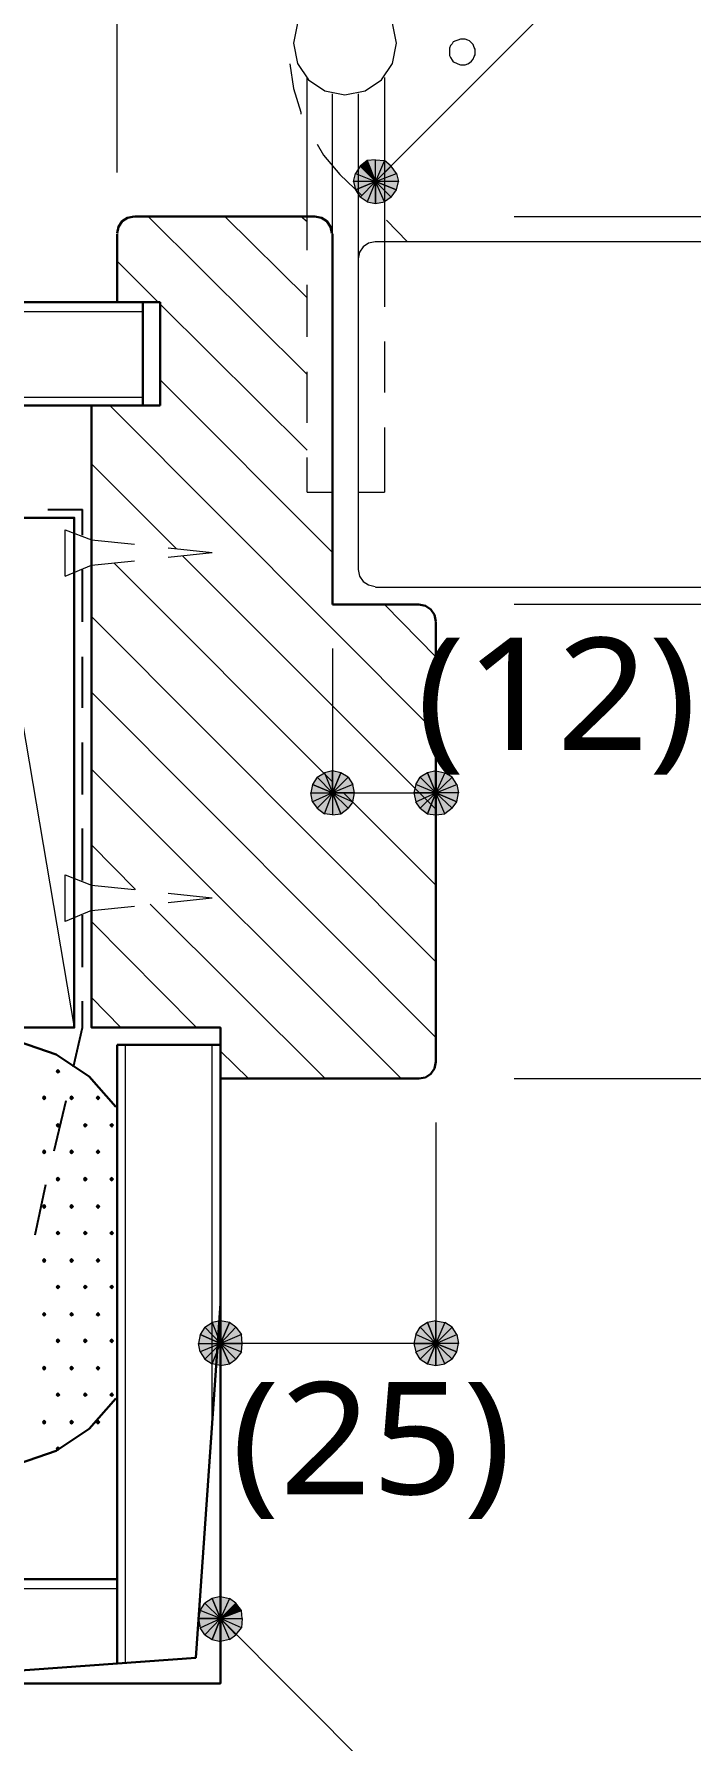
# Model space of a CAD drawing. Header units: millimetres. Extents: x 0 to 420, y 0 to 297.
# Drawn here: x 67.44 to 82.67, y 198.84 to 238.39 of the extents above; entities that cross this region are included whole.
import ezdxf
from ezdxf.enums import TextEntityAlignment as Align

# ---------------------------------------------------------------- set-up
doc = ezdxf.new("R2010")
doc.units = ezdxf.units.MM
doc.styles.add('kst32b', font='NotoSansJP-Variable.ttf')

msp = doc.modelspace()

# ---------------------------------------------------------------- hatches: boundary and pattern name
h = msp.add_hatch(color=7)
h.paths.add_polyline_path([(74.994, 235.331), (74.888, 235.162), (75.353, 234.971), (74.994, 235.331)])
h.paths.add_polyline_path([(74.888, 235.162), (75.353, 234.971), (74.845, 234.971), (74.888, 235.162)])
h.paths.add_polyline_path([(75.353, 234.971), (74.845, 234.971), (74.888, 234.781), (75.353, 234.971)])
for points in [[(75.163, 235.458), (74.994, 235.331), (75.353, 234.971), (75.163, 235.458)], [(74.549, 221.276), (74.359, 221.319), (74.359, 220.811), (74.549, 221.276)], [(76.56, 220.324), (76.75, 220.303), (76.75, 220.811), (76.56, 220.324)], [(67.987, 214.397), (67.966, 214.376), (67.945, 214.355), (67.966, 214.334), (67.987, 214.312), (68.009, 214.334), (68.03, 214.355), (68.009, 214.376), (67.987, 214.397)], [(67.67, 213.783), (67.649, 213.762), (67.628, 213.741), (67.649, 213.72), (67.67, 213.699), (67.691, 213.72), (67.712, 213.741), (67.691, 213.762), (67.67, 213.783)], [(68.305, 213.783), (68.284, 213.762), (68.262, 213.741), (68.284, 213.72), (68.305, 213.699), (68.326, 213.72), (68.347, 213.741), (68.326, 213.762), (68.305, 213.783)], [(68.919, 213.783), (68.898, 213.762), (68.876, 213.741), (68.898, 213.72), (68.919, 213.699), (68.94, 213.72), (68.961, 213.741), (68.94, 213.762), (68.919, 213.783)], [(67.987, 213.148), (67.966, 213.127), (67.945, 213.106), (67.966, 213.085), (67.987, 213.064), (68.009, 213.085), (68.03, 213.106), (68.009, 213.127), (67.987, 213.148)], [(68.622, 213.148), (68.601, 213.127), (68.58, 213.106), (68.601, 213.085), (68.622, 213.064), (68.644, 213.085), (68.665, 213.106), (68.644, 213.127), (68.622, 213.148)], [(69.236, 213.148), (69.215, 213.127), (69.194, 213.106), (69.215, 213.085), (69.236, 213.064), (69.257, 213.085), (69.279, 213.106), (69.257, 213.127), (69.236, 213.148)], [(67.67, 212.534), (67.649, 212.513), (67.628, 212.492), (67.649, 212.471), (67.67, 212.45), (67.691, 212.471), (67.712, 212.492), (67.691, 212.513), (67.67, 212.534)], [(68.305, 212.534), (68.284, 212.513), (68.262, 212.492), (68.284, 212.471), (68.305, 212.45), (68.326, 212.471), (68.347, 212.492), (68.326, 212.513), (68.305, 212.534)], [(68.919, 212.534), (68.898, 212.513), (68.876, 212.492), (68.898, 212.471), (68.919, 212.45), (68.94, 212.471), (68.961, 212.492), (68.94, 212.513), (68.919, 212.534)], [(67.987, 211.899), (67.966, 211.878), (67.945, 211.857), (67.966, 211.836), (67.987, 211.815), (68.009, 211.836), (68.03, 211.857), (68.009, 211.878), (67.987, 211.899)], [(68.622, 211.899), (68.601, 211.878), (68.58, 211.857), (68.601, 211.836), (68.622, 211.815), (68.644, 211.836), (68.665, 211.857), (68.644, 211.878), (68.622, 211.899)], [(69.236, 211.899), (69.215, 211.878), (69.194, 211.857), (69.215, 211.836), (69.236, 211.815), (69.257, 211.836), (69.279, 211.857), (69.257, 211.878), (69.236, 211.899)], [(67.67, 211.264), (67.649, 211.243), (67.628, 211.222), (67.649, 211.201), (67.67, 211.18), (67.691, 211.201), (67.712, 211.222), (67.691, 211.243), (67.67, 211.264)], [(68.305, 211.264), (68.284, 211.243), (68.262, 211.222), (68.284, 211.201), (68.305, 211.18), (68.326, 211.201), (68.347, 211.222), (68.326, 211.243), (68.305, 211.264)], [(68.919, 211.264), (68.898, 211.243), (68.876, 211.222), (68.898, 211.201), (68.919, 211.18), (68.94, 211.201), (68.961, 211.222), (68.94, 211.243), (68.919, 211.264)], [(67.987, 210.651), (67.966, 210.629), (67.945, 210.608), (67.966, 210.587), (67.987, 210.566), (68.009, 210.587), (68.03, 210.608), (68.009, 210.629), (67.987, 210.651)], [(68.622, 210.651), (68.601, 210.629), (68.58, 210.608), (68.601, 210.587), (68.622, 210.566), (68.644, 210.587), (68.665, 210.608), (68.644, 210.629), (68.622, 210.651)], [(69.236, 210.651), (69.215, 210.629), (69.194, 210.608), (69.215, 210.587), (69.236, 210.566), (69.257, 210.587), (69.279, 210.608), (69.257, 210.629), (69.236, 210.651)], [(67.67, 210.016), (67.649, 209.995), (67.628, 209.973), (67.649, 209.952), (67.67, 209.931), (67.691, 209.952), (67.712, 209.973), (67.691, 209.995), (67.67, 210.016)], [(68.305, 210.016), (68.284, 209.995), (68.262, 209.973), (68.284, 209.952), (68.305, 209.931), (68.326, 209.952), (68.347, 209.973), (68.326, 209.995), (68.305, 210.016)], [(68.919, 210.016), (68.898, 209.995), (68.876, 209.973), (68.898, 209.952), (68.919, 209.931), (68.94, 209.952), (68.961, 209.973), (68.94, 209.995), (68.919, 210.016)], [(67.987, 209.402), (67.966, 209.381), (67.945, 209.359), (67.966, 209.338), (67.987, 209.317), (68.009, 209.338), (68.03, 209.359), (68.009, 209.381), (67.987, 209.402)], [(68.622, 209.402), (68.601, 209.381), (68.58, 209.359), (68.601, 209.338), (68.622, 209.317), (68.644, 209.338), (68.665, 209.359), (68.644, 209.381), (68.622, 209.402)], [(69.236, 209.402), (69.215, 209.381), (69.194, 209.359), (69.215, 209.338), (69.236, 209.317), (69.257, 209.338), (69.279, 209.359), (69.257, 209.381), (69.236, 209.402)], [(67.67, 208.767), (67.649, 208.746), (67.628, 208.724), (67.649, 208.703), (67.67, 208.682), (67.691, 208.703), (67.712, 208.724), (67.691, 208.746), (67.67, 208.767)], [(68.305, 208.767), (68.284, 208.746), (68.262, 208.724), (68.284, 208.703), (68.305, 208.682), (68.326, 208.703), (68.347, 208.724), (68.326, 208.746), (68.305, 208.767)], [(68.919, 208.767), (68.898, 208.746), (68.876, 208.724), (68.898, 208.703), (68.919, 208.682), (68.94, 208.703), (68.961, 208.724), (68.94, 208.746), (68.919, 208.767)], [(71.967, 208.534), (71.755, 208.576), (71.755, 208.047), (71.967, 208.534)], [(67.987, 208.153), (67.966, 208.132), (67.945, 208.111), (67.966, 208.089), (67.987, 208.068), (68.009, 208.089), (68.03, 208.111), (68.009, 208.132), (67.987, 208.153)], [(68.622, 208.153), (68.601, 208.132), (68.58, 208.111), (68.601, 208.089), (68.622, 208.068), (68.644, 208.089), (68.665, 208.111), (68.644, 208.132), (68.622, 208.153)], [(69.236, 208.153), (69.215, 208.132), (69.194, 208.111), (69.215, 208.089), (69.236, 208.068), (69.257, 208.089), (69.279, 208.111), (69.257, 208.132), (69.236, 208.153)], [(76.56, 207.581), (76.75, 207.539), (76.75, 208.047), (76.56, 207.581)], [(67.67, 207.518), (67.649, 207.497), (67.628, 207.476), (67.649, 207.454), (67.67, 207.433), (67.691, 207.454), (67.712, 207.476), (67.691, 207.497), (67.67, 207.518)], [(68.305, 207.518), (68.284, 207.497), (68.262, 207.476), (68.284, 207.454), (68.305, 207.433), (68.326, 207.454), (68.347, 207.476), (68.326, 207.497), (68.305, 207.518)], [(68.919, 207.518), (68.898, 207.497), (68.876, 207.476), (68.898, 207.454), (68.919, 207.433), (68.94, 207.454), (68.961, 207.476), (68.94, 207.497), (68.919, 207.518)], [(67.987, 206.904), (67.966, 206.883), (67.945, 206.862), (67.966, 206.841), (67.987, 206.82), (68.009, 206.841), (68.03, 206.862), (68.009, 206.883), (67.987, 206.904)], [(68.622, 206.904), (68.601, 206.883), (68.58, 206.862), (68.601, 206.841), (68.622, 206.82), (68.644, 206.841), (68.665, 206.862), (68.644, 206.883), (68.622, 206.904)], [(69.236, 206.904), (69.215, 206.883), (69.194, 206.862), (69.215, 206.841), (69.236, 206.82), (69.257, 206.841), (69.279, 206.862), (69.257, 206.883), (69.236, 206.904)], [(67.67, 206.269), (67.649, 206.248), (67.628, 206.227), (67.649, 206.206), (67.67, 206.184), (67.691, 206.206), (67.712, 206.227), (67.691, 206.248), (67.67, 206.269)], [(68.305, 206.269), (68.284, 206.248), (68.262, 206.227), (68.284, 206.206), (68.305, 206.184), (68.326, 206.206), (68.347, 206.227), (68.326, 206.248), (68.305, 206.269)], [(68.919, 206.269), (68.898, 206.248), (68.876, 206.227), (68.898, 206.206), (68.919, 206.184), (68.94, 206.206), (68.961, 206.227), (68.94, 206.248), (68.919, 206.269)], [(67.987, 205.655), (67.966, 205.634), (67.945, 205.613), (67.966, 205.592), (67.987, 205.571), (68.009, 205.592), (68.03, 205.613), (68.009, 205.634), (67.987, 205.655)], [(72.242, 201.866), (72.115, 202.036), (71.755, 201.676), (72.242, 201.866)]]:
    msp.add_hatch(color=7).paths.add_polyline_path(points)
h = msp.add_hatch(color=7)
h.paths.add_polyline_path([(75.713, 235.331), (75.565, 235.458), (75.353, 234.971), (75.713, 235.331)])
h.paths.add_polyline_path([(75.565, 235.458), (75.353, 234.971), (75.353, 235.479), (75.565, 235.458)])
h.paths.add_polyline_path([(75.353, 234.971), (75.353, 235.479), (75.163, 235.458), (75.353, 234.971)])
h = msp.add_hatch(color=7)
h.paths.add_polyline_path([(75.84, 234.781), (75.883, 234.971), (75.353, 234.971), (75.84, 234.781)])
h.paths.add_polyline_path([(75.883, 234.971), (75.353, 234.971), (75.84, 235.162), (75.883, 234.971)])
h.paths.add_polyline_path([(75.353, 234.971), (75.84, 235.162), (75.713, 235.331), (75.353, 234.971)])
h = msp.add_hatch(color=7)
h.paths.add_polyline_path([(74.888, 234.781), (74.994, 234.611), (75.353, 234.971), (74.888, 234.781)])
h.paths.add_polyline_path([(74.994, 234.611), (75.353, 234.971), (75.163, 234.505), (74.994, 234.611)])
h.paths.add_polyline_path([(75.353, 234.971), (75.163, 234.505), (75.353, 234.463), (75.353, 234.971)])
h = msp.add_hatch(color=7)
h.paths.add_polyline_path([(75.353, 234.463), (75.565, 234.505), (75.353, 234.971), (75.353, 234.463)])
h.paths.add_polyline_path([(75.565, 234.505), (75.353, 234.971), (75.713, 234.611), (75.565, 234.505)])
h.paths.add_polyline_path([(75.353, 234.971), (75.713, 234.611), (75.84, 234.781), (75.353, 234.971)])
h = msp.add_hatch(color=7)
h.paths.add_polyline_path([(74.359, 221.319), (74.168, 221.276), (74.359, 220.811), (74.359, 221.319)])
h.paths.add_polyline_path([(74.168, 221.276), (74.359, 220.811), (73.999, 221.171), (74.168, 221.276)])
h.paths.add_polyline_path([(74.359, 220.811), (73.999, 221.171), (73.893, 221.001), (74.359, 220.811)])
h = msp.add_hatch(color=7)
h.paths.add_polyline_path([(74.867, 220.811), (74.824, 221.001), (74.359, 220.811), (74.867, 220.811)])
h.paths.add_polyline_path([(74.824, 221.001), (74.359, 220.811), (74.718, 221.171), (74.824, 221.001)])
h.paths.add_polyline_path([(74.359, 220.811), (74.718, 221.171), (74.549, 221.276), (74.359, 220.811)])
h = msp.add_hatch(color=7)
h.paths.add_polyline_path([(76.56, 221.276), (76.391, 221.171), (76.75, 220.811), (76.56, 221.276)])
h.paths.add_polyline_path([(76.391, 221.171), (76.75, 220.811), (76.285, 221.001), (76.391, 221.171)])
h.paths.add_polyline_path([(76.75, 220.811), (76.285, 221.001), (76.242, 220.811), (76.75, 220.811)])
h = msp.add_hatch(color=7)
h.paths.add_polyline_path([(77.131, 221.171), (76.962, 221.276), (76.75, 220.811), (77.131, 221.171)])
h.paths.add_polyline_path([(76.962, 221.276), (76.75, 220.811), (76.75, 221.319), (76.962, 221.276)])
h.paths.add_polyline_path([(76.75, 220.811), (76.75, 221.319), (76.56, 221.276), (76.75, 220.811)])
h = msp.add_hatch(color=7)
h.paths.add_polyline_path([(77.237, 220.599), (77.279, 220.811), (76.75, 220.811), (77.237, 220.599)])
h.paths.add_polyline_path([(77.279, 220.811), (76.75, 220.811), (77.237, 221.001), (77.279, 220.811)])
h.paths.add_polyline_path([(76.75, 220.811), (77.237, 221.001), (77.131, 221.171), (76.75, 220.811)])
h = msp.add_hatch(color=7)
h.paths.add_polyline_path([(73.893, 221.001), (73.851, 220.811), (74.359, 220.811), (73.893, 221.001)])
h.paths.add_polyline_path([(73.851, 220.811), (74.359, 220.811), (73.893, 220.599), (73.851, 220.811)])
h.paths.add_polyline_path([(74.359, 220.811), (73.893, 220.599), (73.999, 220.451), (74.359, 220.811)])
h = msp.add_hatch(color=7)
h.paths.add_polyline_path([(73.999, 220.451), (74.168, 220.324), (74.359, 220.811), (73.999, 220.451)])
h.paths.add_polyline_path([(74.168, 220.324), (74.359, 220.811), (74.359, 220.303), (74.168, 220.324)])
h.paths.add_polyline_path([(74.359, 220.811), (74.359, 220.303), (74.549, 220.324), (74.359, 220.811)])
h = msp.add_hatch(color=7)
h.paths.add_polyline_path([(74.549, 220.324), (74.718, 220.451), (74.359, 220.811), (74.549, 220.324)])
h.paths.add_polyline_path([(74.718, 220.451), (74.359, 220.811), (74.824, 220.599), (74.718, 220.451)])
h.paths.add_polyline_path([(74.359, 220.811), (74.824, 220.599), (74.867, 220.811), (74.359, 220.811)])
h = msp.add_hatch(color=7)
h.paths.add_polyline_path([(76.242, 220.811), (76.285, 220.599), (76.75, 220.811), (76.242, 220.811)])
h.paths.add_polyline_path([(76.285, 220.599), (76.75, 220.811), (76.391, 220.451), (76.285, 220.599)])
h.paths.add_polyline_path([(76.75, 220.811), (76.391, 220.451), (76.56, 220.324), (76.75, 220.811)])
h = msp.add_hatch(color=7)
h.paths.add_polyline_path([(76.75, 220.303), (76.962, 220.324), (76.75, 220.811), (76.75, 220.303)])
h.paths.add_polyline_path([(76.962, 220.324), (76.75, 220.811), (77.131, 220.451), (76.962, 220.324)])
h.paths.add_polyline_path([(76.75, 220.811), (77.131, 220.451), (77.237, 220.599), (76.75, 220.811)])
h = msp.add_hatch(color=7)
h.paths.add_polyline_path([(71.755, 208.576), (71.565, 208.534), (71.755, 208.047), (71.755, 208.576)])
h.paths.add_polyline_path([(71.565, 208.534), (71.755, 208.047), (71.395, 208.428), (71.565, 208.534)])
h.paths.add_polyline_path([(71.755, 208.047), (71.395, 208.428), (71.289, 208.259), (71.755, 208.047)])
h = msp.add_hatch(color=7)
h.paths.add_polyline_path([(72.263, 208.047), (72.242, 208.259), (71.755, 208.047), (72.263, 208.047)])
h.paths.add_polyline_path([(72.242, 208.259), (71.755, 208.047), (72.115, 208.428), (72.242, 208.259)])
h.paths.add_polyline_path([(71.755, 208.047), (72.115, 208.428), (71.967, 208.534), (71.755, 208.047)])
h = msp.add_hatch(color=7)
h.paths.add_polyline_path([(76.56, 208.534), (76.391, 208.428), (76.75, 208.047), (76.56, 208.534)])
h.paths.add_polyline_path([(76.391, 208.428), (76.75, 208.047), (76.285, 208.259), (76.391, 208.428)])
h.paths.add_polyline_path([(76.75, 208.047), (76.285, 208.259), (76.242, 208.047), (76.75, 208.047)])
h = msp.add_hatch(color=7)
h.paths.add_polyline_path([(77.131, 208.428), (76.962, 208.534), (76.75, 208.047), (77.131, 208.428)])
h.paths.add_polyline_path([(76.962, 208.534), (76.75, 208.047), (76.75, 208.576), (76.962, 208.534)])
h.paths.add_polyline_path([(76.75, 208.047), (76.75, 208.576), (76.56, 208.534), (76.75, 208.047)])
h = msp.add_hatch(color=7)
h.paths.add_polyline_path([(77.237, 207.857), (77.279, 208.047), (76.75, 208.047), (77.237, 207.857)])
h.paths.add_polyline_path([(77.279, 208.047), (76.75, 208.047), (77.237, 208.259), (77.279, 208.047)])
h.paths.add_polyline_path([(76.75, 208.047), (77.237, 208.259), (77.131, 208.428), (76.75, 208.047)])
h = msp.add_hatch(color=7)
h.paths.add_polyline_path([(71.289, 208.259), (71.247, 208.047), (71.755, 208.047), (71.289, 208.259)])
h.paths.add_polyline_path([(71.247, 208.047), (71.755, 208.047), (71.289, 207.857), (71.247, 208.047)])
h.paths.add_polyline_path([(71.755, 208.047), (71.289, 207.857), (71.395, 207.687), (71.755, 208.047)])
h = msp.add_hatch(color=7)
h.paths.add_polyline_path([(71.395, 207.687), (71.565, 207.581), (71.755, 208.047), (71.395, 207.687)])
h.paths.add_polyline_path([(71.565, 207.581), (71.755, 208.047), (71.755, 207.539), (71.565, 207.581)])
h.paths.add_polyline_path([(71.755, 208.047), (71.755, 207.539), (71.967, 207.581), (71.755, 208.047)])
h = msp.add_hatch(color=7)
h.paths.add_polyline_path([(71.967, 207.581), (72.115, 207.687), (71.755, 208.047), (71.967, 207.581)])
h.paths.add_polyline_path([(72.115, 207.687), (71.755, 208.047), (72.242, 207.857), (72.115, 207.687)])
h.paths.add_polyline_path([(71.755, 208.047), (72.242, 207.857), (72.263, 208.047), (71.755, 208.047)])
h = msp.add_hatch(color=7)
h.paths.add_polyline_path([(76.242, 208.047), (76.285, 207.857), (76.75, 208.047), (76.242, 208.047)])
h.paths.add_polyline_path([(76.285, 207.857), (76.75, 208.047), (76.391, 207.687), (76.285, 207.857)])
h.paths.add_polyline_path([(76.75, 208.047), (76.391, 207.687), (76.56, 207.581), (76.75, 208.047)])
h = msp.add_hatch(color=7)
h.paths.add_polyline_path([(76.75, 207.539), (76.962, 207.581), (76.75, 208.047), (76.75, 207.539)])
h.paths.add_polyline_path([(76.962, 207.581), (76.75, 208.047), (77.131, 207.687), (76.962, 207.581)])
h.paths.add_polyline_path([(76.75, 208.047), (77.131, 207.687), (77.237, 207.857), (76.75, 208.047)])
h = msp.add_hatch(color=7)
h.paths.add_polyline_path([(71.565, 202.142), (71.395, 202.036), (71.755, 201.676), (71.565, 202.142)])
h.paths.add_polyline_path([(71.395, 202.036), (71.755, 201.676), (71.289, 201.866), (71.395, 202.036)])
h.paths.add_polyline_path([(71.755, 201.676), (71.289, 201.866), (71.247, 201.676), (71.755, 201.676)])
h = msp.add_hatch(color=7)
h.paths.add_polyline_path([(72.115, 202.036), (71.967, 202.142), (71.755, 201.676), (72.115, 202.036)])
h.paths.add_polyline_path([(71.967, 202.142), (71.755, 201.676), (71.755, 202.184), (71.967, 202.142)])
h.paths.add_polyline_path([(71.755, 201.676), (71.755, 202.184), (71.565, 202.142), (71.755, 201.676)])
h = msp.add_hatch(color=7)
h.paths.add_polyline_path([(72.115, 201.295), (72.242, 201.464), (71.755, 201.676), (72.115, 201.295)])
h.paths.add_polyline_path([(72.242, 201.464), (71.755, 201.676), (72.263, 201.676), (72.242, 201.464)])
h.paths.add_polyline_path([(71.755, 201.676), (72.263, 201.676), (72.242, 201.866), (71.755, 201.676)])
h = msp.add_hatch(color=7)
h.paths.add_polyline_path([(71.247, 201.676), (71.289, 201.464), (71.755, 201.676), (71.247, 201.676)])
h.paths.add_polyline_path([(71.289, 201.464), (71.755, 201.676), (71.395, 201.295), (71.289, 201.464)])
h.paths.add_polyline_path([(71.755, 201.676), (71.395, 201.295), (71.565, 201.189), (71.755, 201.676)])
h = msp.add_hatch(color=7)
h.paths.add_polyline_path([(71.565, 201.189), (71.755, 201.147), (71.755, 201.676), (71.565, 201.189)])
h.paths.add_polyline_path([(71.755, 201.147), (71.755, 201.676), (71.967, 201.189), (71.755, 201.147)])
h.paths.add_polyline_path([(71.755, 201.676), (71.967, 201.189), (72.115, 201.295), (71.755, 201.676)])

# ---------------------------------------------------------------- linework, layer by layer
at = {"lineweight": 13}
for points in [[(69.363, 235.183), (69.363, 251.418)], [(75.353, 234.971), (89.387, 249.005)], [(73.364, 237.702), (73.448, 237.13), (73.618, 236.58), (73.618, 236.537)], [(73.766, 234.167), (73.766, 237.384)], [(75.565, 237.384), (75.565, 233.574)], [(74.359, 233.765), (74.359, 237.003)], [(74.951, 237.003), (74.951, 233.172)], [(73.999, 235.839), (74.147, 235.585), (74.528, 235.14)], [(74.528, 235.14), (75.036, 234.654)], [(73.766, 230.505), (70.083, 234.167)], [(73.766, 232.283), (71.861, 234.167)], [(73.766, 234.04), (73.618, 234.167)], [(73.766, 233.384), (73.766, 234.167)], [(93.493, 234.167), (93.493, 233.574), (93.493, 225.573), (93.493, 225.171), (78.571, 225.171)], [(78.571, 234.167), (100.542, 234.167)], [(75.607, 234.082), (76.094, 233.574)], [(75.343, 233.574), (75.19, 233.543), (75.066, 233.459), (74.982, 233.335), (74.951, 233.183)], [(103.505, 233.574), (75.353, 233.574)], [(75.565, 233.574), (75.565, 232.071)], [(70.316, 232.177), (69.363, 233.13)], [(74.951, 233.172), (74.951, 225.975)], [(73.766, 231.373), (73.766, 232.579)], [(41.085, 231.965), (69.956, 231.965)], [(73.766, 228.748), (70.358, 232.135)], [(75.565, 231.267), (75.565, 230.082)], [(73.766, 229.383), (73.766, 230.568)], [(74.359, 226.378), (70.358, 230.378)], [(41.085, 229.976), (69.956, 229.976)], [(76.75, 222.208), (69.194, 229.785)], [(75.565, 229.277), (75.565, 227.774)], [(70.739, 226.462), (68.771, 228.431)], [(73.766, 227.774), (73.766, 228.579)], [(73.766, 227.774), (74.359, 227.774)], [(74.951, 227.774), (75.565, 227.774)], [(66.358, 227.182), (68.368, 215.371)], [(68.157, 225.827), (68.157, 226.907), (68.771, 226.674)], [(68.771, 226.674), (69.765, 226.568)], [(70.549, 226.483), (71.565, 226.378)], [(70.549, 226.272), (71.565, 226.378)], [(76.75, 220.43), (70.887, 226.293)], [(68.157, 225.827), (68.771, 226.081), (69.765, 226.187)], [(74.359, 221.065), (69.3, 226.123)], [(74.951, 225.986), (74.982, 225.833), (75.066, 225.709), (75.19, 225.625), (75.343, 225.594)], [(75.353, 225.573), (103.505, 225.573)], [(76.75, 223.964), (75.565, 225.171)], [(76.75, 216.895), (68.771, 224.896)], [(74.359, 224.155), (74.359, 220.811), (76.75, 220.811)], [(76.75, 215.138), (68.771, 223.139)], [(75.946, 214.186), (68.771, 221.361)], [(76.75, 218.673), (74.612, 220.811)], [(69.787, 218.567), (68.771, 219.604)], [(68.771, 218.08), (68.157, 217.826), (68.157, 218.906), (68.771, 218.673)], [(68.771, 218.673), (69.765, 218.567)], [(70.549, 218.482), (71.565, 218.376)], [(70.549, 218.271), (71.565, 218.376)], [(68.771, 218.08), (69.765, 218.186)], [(74.189, 214.186), (70.125, 218.228)], [(71.205, 215.371), (68.771, 217.826)], [(69.448, 215.371), (68.771, 216.069)], [(69.554, 200.639), (69.554, 214.969)], [(71.565, 206.184), (71.565, 214.969)], [(72.411, 214.186), (71.755, 214.821)], [(78.571, 214.186), (100.542, 214.186)], [(76.75, 213.17), (76.75, 208.047), (71.755, 208.047)], [(41.085, 202.374), (69.363, 202.374)], [(71.755, 201.676), (78.74, 194.67)]]:
    msp.add_lwpolyline(points, dxfattribs=at)
for points in [[(75.84, 238.178), (75.746, 238.643), (75.49, 239.024), (75.11, 239.28), (74.644, 239.374), (74.179, 239.28), (73.799, 239.024), (73.542, 238.643), (73.448, 238.178), (73.542, 237.712), (73.799, 237.332), (74.179, 237.076), (74.644, 236.982), (75.11, 237.076), (75.49, 237.332), (75.746, 237.712)], [(77.661, 237.977), (77.661, 238.04), (77.639, 238.083), (77.618, 238.146), (77.576, 238.188), (77.534, 238.231), (77.491, 238.252), (77.428, 238.273), (77.364, 238.273), (77.322, 238.273), (77.258, 238.252), (77.216, 238.231), (77.153, 238.21), (77.131, 238.167), (77.089, 238.125), (77.068, 238.062), (77.068, 237.998), (77.068, 237.956), (77.068, 237.892), (77.089, 237.85), (77.131, 237.786), (77.153, 237.744), (77.216, 237.723), (77.258, 237.702), (77.322, 237.68), (77.364, 237.68), (77.428, 237.68), (77.491, 237.702), (77.534, 237.723), (77.576, 237.765), (77.618, 237.807), (77.639, 237.871), (77.661, 237.913)]]:
    msp.add_lwpolyline(points, close=True, dxfattribs=at)
at = {"lineweight": 0}
for points in [[(74.994, 235.331), (74.888, 235.162), (75.353, 234.971)], [(75.163, 235.458), (74.994, 235.331), (75.353, 234.971)], [(75.353, 234.971), (75.353, 235.479), (75.163, 235.458)], [(75.565, 235.458), (75.353, 234.971), (75.353, 235.479)], [(75.713, 235.331), (75.565, 235.458), (75.353, 234.971)], [(75.353, 234.971), (75.84, 235.162), (75.713, 235.331)], [(74.888, 235.162), (75.353, 234.971), (74.845, 234.971)], [(75.353, 234.971), (74.845, 234.971), (74.888, 234.781)], [(74.888, 234.781), (74.994, 234.611), (75.353, 234.971)], [(74.994, 234.611), (75.353, 234.971), (75.163, 234.505)], [(75.353, 234.971), (75.163, 234.505), (75.353, 234.463)], [(75.883, 234.971), (75.353, 234.971), (75.84, 235.162)], [(75.353, 234.463), (75.565, 234.505), (75.353, 234.971)], [(75.565, 234.505), (75.353, 234.971), (75.713, 234.611)], [(75.353, 234.971), (75.713, 234.611), (75.84, 234.781)], [(75.84, 234.781), (75.883, 234.971), (75.353, 234.971)], [(74.359, 220.811), (73.999, 221.171), (73.893, 221.001)], [(74.168, 221.276), (74.359, 220.811), (73.999, 221.171)], [(74.359, 221.319), (74.168, 221.276), (74.359, 220.811)], [(74.549, 221.276), (74.359, 221.319), (74.359, 220.811)], [(74.359, 220.811), (74.718, 221.171), (74.549, 221.276)], [(74.824, 221.001), (74.359, 220.811), (74.718, 221.171)], [(76.391, 221.171), (76.75, 220.811), (76.285, 221.001)], [(76.56, 221.276), (76.391, 221.171), (76.75, 220.811)], [(76.75, 220.811), (76.75, 221.319), (76.56, 221.276)], [(76.962, 221.276), (76.75, 220.811), (76.75, 221.319)], [(77.131, 221.171), (76.962, 221.276), (76.75, 220.811)], [(76.75, 220.811), (77.237, 221.001), (77.131, 221.171)], [(73.893, 221.001), (73.851, 220.811), (74.359, 220.811)], [(73.851, 220.811), (74.359, 220.811), (73.893, 220.599)], [(74.359, 220.811), (73.893, 220.599), (73.999, 220.451)], [(73.999, 220.451), (74.168, 220.324), (74.359, 220.811)], [(74.168, 220.324), (74.359, 220.811), (74.359, 220.303)], [(74.867, 220.811), (74.824, 221.001), (74.359, 220.811)], [(74.359, 220.811), (74.359, 220.303), (74.549, 220.324)], [(74.549, 220.324), (74.718, 220.451), (74.359, 220.811)], [(74.718, 220.451), (74.359, 220.811), (74.824, 220.599)], [(74.359, 220.811), (74.824, 220.599), (74.867, 220.811)], [(76.75, 220.811), (76.285, 221.001), (76.242, 220.811)], [(76.242, 220.811), (76.285, 220.599), (76.75, 220.811)], [(76.285, 220.599), (76.75, 220.811), (76.391, 220.451)], [(76.75, 220.811), (76.391, 220.451), (76.56, 220.324)], [(76.56, 220.324), (76.75, 220.303), (76.75, 220.811)], [(77.279, 220.811), (76.75, 220.811), (77.237, 221.001)], [(76.75, 220.303), (76.962, 220.324), (76.75, 220.811)], [(76.962, 220.324), (76.75, 220.811), (77.131, 220.451)], [(76.75, 220.811), (77.131, 220.451), (77.237, 220.599)], [(77.237, 220.599), (77.279, 220.811), (76.75, 220.811)], [(67.987, 214.397), (67.966, 214.376), (67.945, 214.355), (67.966, 214.334), (67.987, 214.312), (68.009, 214.334), (68.03, 214.355), (68.009, 214.376)], [(67.67, 213.783), (67.649, 213.762), (67.628, 213.741), (67.649, 213.72), (67.67, 213.699), (67.691, 213.72), (67.712, 213.741), (67.691, 213.762)], [(68.305, 213.783), (68.284, 213.762), (68.262, 213.741), (68.284, 213.72), (68.305, 213.699), (68.326, 213.72), (68.347, 213.741), (68.326, 213.762)], [(68.919, 213.783), (68.898, 213.762), (68.876, 213.741), (68.898, 213.72), (68.919, 213.699), (68.94, 213.72), (68.961, 213.741), (68.94, 213.762)], [(67.987, 213.148), (67.966, 213.127), (67.945, 213.106), (67.966, 213.085), (67.987, 213.064), (68.009, 213.085), (68.03, 213.106), (68.009, 213.127)], [(68.622, 213.148), (68.601, 213.127), (68.58, 213.106), (68.601, 213.085), (68.622, 213.064), (68.644, 213.085), (68.665, 213.106), (68.644, 213.127)], [(69.236, 213.148), (69.215, 213.127), (69.194, 213.106), (69.215, 213.085), (69.236, 213.064), (69.257, 213.085), (69.279, 213.106), (69.257, 213.127)], [(67.67, 212.534), (67.649, 212.513), (67.628, 212.492), (67.649, 212.471), (67.67, 212.45), (67.691, 212.471), (67.712, 212.492), (67.691, 212.513)], [(68.305, 212.534), (68.284, 212.513), (68.262, 212.492), (68.284, 212.471), (68.305, 212.45), (68.326, 212.471), (68.347, 212.492), (68.326, 212.513)], [(68.919, 212.534), (68.898, 212.513), (68.876, 212.492), (68.898, 212.471), (68.919, 212.45), (68.94, 212.471), (68.961, 212.492), (68.94, 212.513)], [(67.987, 211.899), (67.966, 211.878), (67.945, 211.857), (67.966, 211.836), (67.987, 211.815), (68.009, 211.836), (68.03, 211.857), (68.009, 211.878)], [(68.622, 211.899), (68.601, 211.878), (68.58, 211.857), (68.601, 211.836), (68.622, 211.815), (68.644, 211.836), (68.665, 211.857), (68.644, 211.878)], [(69.236, 211.899), (69.215, 211.878), (69.194, 211.857), (69.215, 211.836), (69.236, 211.815), (69.257, 211.836), (69.279, 211.857), (69.257, 211.878)], [(67.67, 211.264), (67.649, 211.243), (67.628, 211.222), (67.649, 211.201), (67.67, 211.18), (67.691, 211.201), (67.712, 211.222), (67.691, 211.243)], [(68.305, 211.264), (68.284, 211.243), (68.262, 211.222), (68.284, 211.201), (68.305, 211.18), (68.326, 211.201), (68.347, 211.222), (68.326, 211.243)], [(68.919, 211.264), (68.898, 211.243), (68.876, 211.222), (68.898, 211.201), (68.919, 211.18), (68.94, 211.201), (68.961, 211.222), (68.94, 211.243)], [(67.987, 210.651), (67.966, 210.629), (67.945, 210.608), (67.966, 210.587), (67.987, 210.566), (68.009, 210.587), (68.03, 210.608), (68.009, 210.629)], [(68.622, 210.651), (68.601, 210.629), (68.58, 210.608), (68.601, 210.587), (68.622, 210.566), (68.644, 210.587), (68.665, 210.608), (68.644, 210.629)], [(69.236, 210.651), (69.215, 210.629), (69.194, 210.608), (69.215, 210.587), (69.236, 210.566), (69.257, 210.587), (69.279, 210.608), (69.257, 210.629)], [(67.67, 210.016), (67.649, 209.995), (67.628, 209.973), (67.649, 209.952), (67.67, 209.931), (67.691, 209.952), (67.712, 209.973), (67.691, 209.995)], [(68.305, 210.016), (68.284, 209.995), (68.262, 209.973), (68.284, 209.952), (68.305, 209.931), (68.326, 209.952), (68.347, 209.973), (68.326, 209.995)], [(68.919, 210.016), (68.898, 209.995), (68.876, 209.973), (68.898, 209.952), (68.919, 209.931), (68.94, 209.952), (68.961, 209.973), (68.94, 209.995)], [(67.987, 209.402), (67.966, 209.381), (67.945, 209.359), (67.966, 209.338), (67.987, 209.317), (68.009, 209.338), (68.03, 209.359), (68.009, 209.381)], [(68.622, 209.402), (68.601, 209.381), (68.58, 209.359), (68.601, 209.338), (68.622, 209.317), (68.644, 209.338), (68.665, 209.359), (68.644, 209.381)], [(69.236, 209.402), (69.215, 209.381), (69.194, 209.359), (69.215, 209.338), (69.236, 209.317), (69.257, 209.338), (69.279, 209.359), (69.257, 209.381)], [(67.67, 208.767), (67.649, 208.746), (67.628, 208.724), (67.649, 208.703), (67.67, 208.682), (67.691, 208.703), (67.712, 208.724), (67.691, 208.746)], [(68.305, 208.767), (68.284, 208.746), (68.262, 208.724), (68.284, 208.703), (68.305, 208.682), (68.326, 208.703), (68.347, 208.724), (68.326, 208.746)], [(68.919, 208.767), (68.898, 208.746), (68.876, 208.724), (68.898, 208.703), (68.919, 208.682), (68.94, 208.703), (68.961, 208.724), (68.94, 208.746)], [(71.755, 208.047), (71.395, 208.428), (71.289, 208.259)], [(71.565, 208.534), (71.755, 208.047), (71.395, 208.428)], [(71.755, 208.576), (71.565, 208.534), (71.755, 208.047)], [(71.967, 208.534), (71.755, 208.576), (71.755, 208.047)], [(71.755, 208.047), (72.115, 208.428), (71.967, 208.534)], [(72.242, 208.259), (71.755, 208.047), (72.115, 208.428)], [(76.391, 208.428), (76.75, 208.047), (76.285, 208.259)], [(76.56, 208.534), (76.391, 208.428), (76.75, 208.047)], [(76.75, 208.047), (76.75, 208.576), (76.56, 208.534)], [(76.962, 208.534), (76.75, 208.047), (76.75, 208.576)], [(77.131, 208.428), (76.962, 208.534), (76.75, 208.047)], [(76.75, 208.047), (77.237, 208.259), (77.131, 208.428)], [(67.987, 208.153), (67.966, 208.132), (67.945, 208.111), (67.966, 208.089), (67.987, 208.068), (68.009, 208.089), (68.03, 208.111), (68.009, 208.132)], [(68.622, 208.153), (68.601, 208.132), (68.58, 208.111), (68.601, 208.089), (68.622, 208.068), (68.644, 208.089), (68.665, 208.111), (68.644, 208.132)], [(69.236, 208.153), (69.215, 208.132), (69.194, 208.111), (69.215, 208.089), (69.236, 208.068), (69.257, 208.089), (69.279, 208.111), (69.257, 208.132)], [(71.289, 208.259), (71.247, 208.047), (71.755, 208.047)], [(71.247, 208.047), (71.755, 208.047), (71.289, 207.857)], [(71.755, 208.047), (71.289, 207.857), (71.395, 207.687)], [(71.395, 207.687), (71.565, 207.581), (71.755, 208.047)], [(71.565, 207.581), (71.755, 208.047), (71.755, 207.539)], [(72.263, 208.047), (72.242, 208.259), (71.755, 208.047)], [(71.755, 208.047), (71.755, 207.539), (71.967, 207.581)], [(71.967, 207.581), (72.115, 207.687), (71.755, 208.047)], [(72.115, 207.687), (71.755, 208.047), (72.242, 207.857)], [(71.755, 208.047), (72.242, 207.857), (72.263, 208.047)], [(76.75, 208.047), (76.285, 208.259), (76.242, 208.047)], [(76.242, 208.047), (76.285, 207.857), (76.75, 208.047)], [(76.285, 207.857), (76.75, 208.047), (76.391, 207.687)], [(76.75, 208.047), (76.391, 207.687), (76.56, 207.581)], [(76.56, 207.581), (76.75, 207.539), (76.75, 208.047)], [(77.279, 208.047), (76.75, 208.047), (77.237, 208.259)], [(76.75, 207.539), (76.962, 207.581), (76.75, 208.047)], [(76.962, 207.581), (76.75, 208.047), (77.131, 207.687)], [(76.75, 208.047), (77.131, 207.687), (77.237, 207.857)], [(77.237, 207.857), (77.279, 208.047), (76.75, 208.047)], [(67.67, 207.518), (67.649, 207.497), (67.628, 207.476), (67.649, 207.454), (67.67, 207.433), (67.691, 207.454), (67.712, 207.476), (67.691, 207.497)], [(68.305, 207.518), (68.284, 207.497), (68.262, 207.476), (68.284, 207.454), (68.305, 207.433), (68.326, 207.454), (68.347, 207.476), (68.326, 207.497)], [(68.919, 207.518), (68.898, 207.497), (68.876, 207.476), (68.898, 207.454), (68.919, 207.433), (68.94, 207.454), (68.961, 207.476), (68.94, 207.497)], [(67.987, 206.904), (67.966, 206.883), (67.945, 206.862), (67.966, 206.841), (67.987, 206.82), (68.009, 206.841), (68.03, 206.862), (68.009, 206.883)], [(68.622, 206.904), (68.601, 206.883), (68.58, 206.862), (68.601, 206.841), (68.622, 206.82), (68.644, 206.841), (68.665, 206.862), (68.644, 206.883)], [(69.236, 206.904), (69.215, 206.883), (69.194, 206.862), (69.215, 206.841), (69.236, 206.82), (69.257, 206.841), (69.279, 206.862), (69.257, 206.883)], [(67.67, 206.269), (67.649, 206.248), (67.628, 206.227), (67.649, 206.206), (67.67, 206.184), (67.691, 206.206), (67.712, 206.227), (67.691, 206.248)], [(68.305, 206.269), (68.284, 206.248), (68.262, 206.227), (68.284, 206.206), (68.305, 206.184), (68.326, 206.206), (68.347, 206.227), (68.326, 206.248)], [(68.919, 206.269), (68.898, 206.248), (68.876, 206.227), (68.898, 206.206), (68.919, 206.184), (68.94, 206.206), (68.961, 206.227), (68.94, 206.248)], [(67.987, 205.655), (67.966, 205.634), (67.945, 205.613), (67.966, 205.592), (67.987, 205.571), (68.009, 205.592), (68.03, 205.613), (68.009, 205.634)], [(71.565, 202.142), (71.395, 202.036), (71.755, 201.676)], [(71.755, 201.676), (71.755, 202.184), (71.565, 202.142)], [(71.967, 202.142), (71.755, 201.676), (71.755, 202.184)], [(72.115, 202.036), (71.967, 202.142), (71.755, 201.676)], [(71.755, 201.676), (71.289, 201.866), (71.247, 201.676)], [(71.395, 202.036), (71.755, 201.676), (71.289, 201.866)], [(72.242, 201.866), (72.115, 202.036), (71.755, 201.676)], [(71.755, 201.676), (72.263, 201.676), (72.242, 201.866)], [(71.247, 201.676), (71.289, 201.464), (71.755, 201.676)], [(71.289, 201.464), (71.755, 201.676), (71.395, 201.295)], [(71.755, 201.676), (71.395, 201.295), (71.565, 201.189)], [(71.565, 201.189), (71.755, 201.147), (71.755, 201.676)], [(71.755, 201.147), (71.755, 201.676), (71.967, 201.189)], [(71.755, 201.676), (71.967, 201.189), (72.115, 201.295)], [(72.115, 201.295), (72.242, 201.464), (71.755, 201.676)], [(72.242, 201.464), (71.755, 201.676), (72.263, 201.676)]]:
    msp.add_lwpolyline(points, close=True, dxfattribs=at)
at = {"lineweight": 30}
for points in [[(69.755, 234.167), (69.602, 234.136), (69.478, 234.052), (69.394, 233.928), (69.363, 233.775)], [(69.765, 234.167), (73.956, 234.167)], [(74.337, 233.775), (74.307, 233.928), (74.223, 234.052), (74.098, 234.136), (73.946, 234.167)], [(69.363, 232.177), (69.363, 233.765)], [(74.359, 225.171), (74.359, 233.765)], [(41.085, 232.177), (69.363, 232.177)], [(69.363, 232.177), (70.358, 232.177)], [(69.956, 229.785), (69.956, 232.177)], [(70.358, 229.785), (70.358, 232.177)], [(41.085, 229.785), (68.771, 229.785)], [(68.771, 229.785), (68.771, 215.371), (71.755, 215.371), (71.755, 214.186)], [(68.771, 229.785), (70.358, 229.785)], [(74.359, 225.171), (76.369, 225.171)], [(76.75, 224.779), (76.72, 224.932), (76.636, 225.056), (76.511, 225.14), (76.359, 225.171)], [(76.75, 214.566), (76.75, 224.769)], [(69.335, 213.53), (68.716, 214.235), (67.95, 214.747), (67.077, 215.046), (66.142, 215.11)], [(69.363, 214.969), (71.755, 214.969)], [(69.363, 200.639), (69.363, 214.969)], [(76.359, 214.186), (76.511, 214.216), (76.636, 214.3), (76.72, 214.425), (76.75, 214.577)], [(41.085, 200.173), (71.755, 200.173), (71.755, 214.186)], [(71.755, 214.186), (76.369, 214.186)], [(71.755, 208.979), (71.184, 200.766), (62.95, 200.173)], [(66.142, 205.197), (67.077, 205.261), (67.95, 205.56), (68.716, 206.072), (69.335, 206.776)], [(41.085, 202.586), (69.363, 202.586)]]:
    msp.add_lwpolyline(points, dxfattribs=at)
msp.add_lwpolyline([(66.358, 227.182), (66.358, 215.371), (68.368, 215.371), (68.368, 227.182)], close=True, dxfattribs=at)
at = {"lineweight": 25}
for points in [[(67.754, 227.372), (68.559, 227.372)], [(68.559, 226.78), (68.559, 227.372)], [(68.559, 224.769), (68.559, 225.975)], [(68.559, 222.779), (68.559, 223.964)], [(68.559, 220.768), (68.559, 221.975)], [(68.559, 218.779), (68.559, 219.985)], [(68.559, 216.768), (68.559, 217.974)], [(68.347, 214.461), (68.559, 215.371), (68.559, 215.985)], [(67.903, 212.513), (68.178, 213.678)], [(67.458, 210.566), (67.712, 211.73)]]:
    msp.add_lwpolyline(points, dxfattribs=at)

# ---------------------------------------------------------------- texts
at = {"style": 'kst32b'}
for s, p, p2 in [('(12)', (76.306, 221.805), (82.803, 221.805)), ('(25)', (72.009, 204.555), (78.506, 204.555))]:
    msp.add_text(s, height=2.5989, dxfattribs=at).set_placement(p, p2, align=Align.FIT)

doc.saveas('drawing.dxf')
